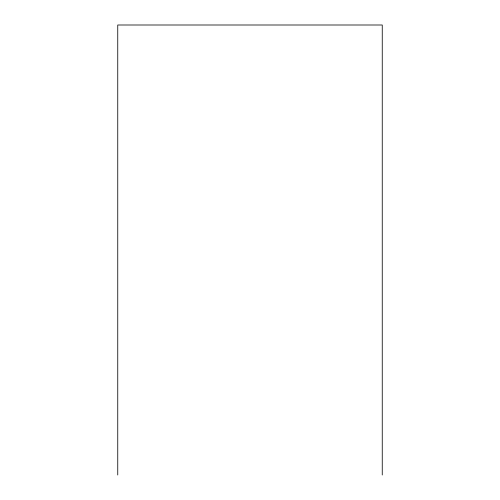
<?xml version="1.0" encoding="UTF-8"?>
<svg xmlns="http://www.w3.org/2000/svg" width="500" height="500" viewBox="0 0 500 500"><rect width="100%" height="100%" fill="white"/><g stroke="black" fill="none" stroke-linecap="round" stroke-linejoin="round"><path stroke-width="0.75" d="M382.25 475L382.25 25L117.75 25L117.75 475"/></g></svg>
